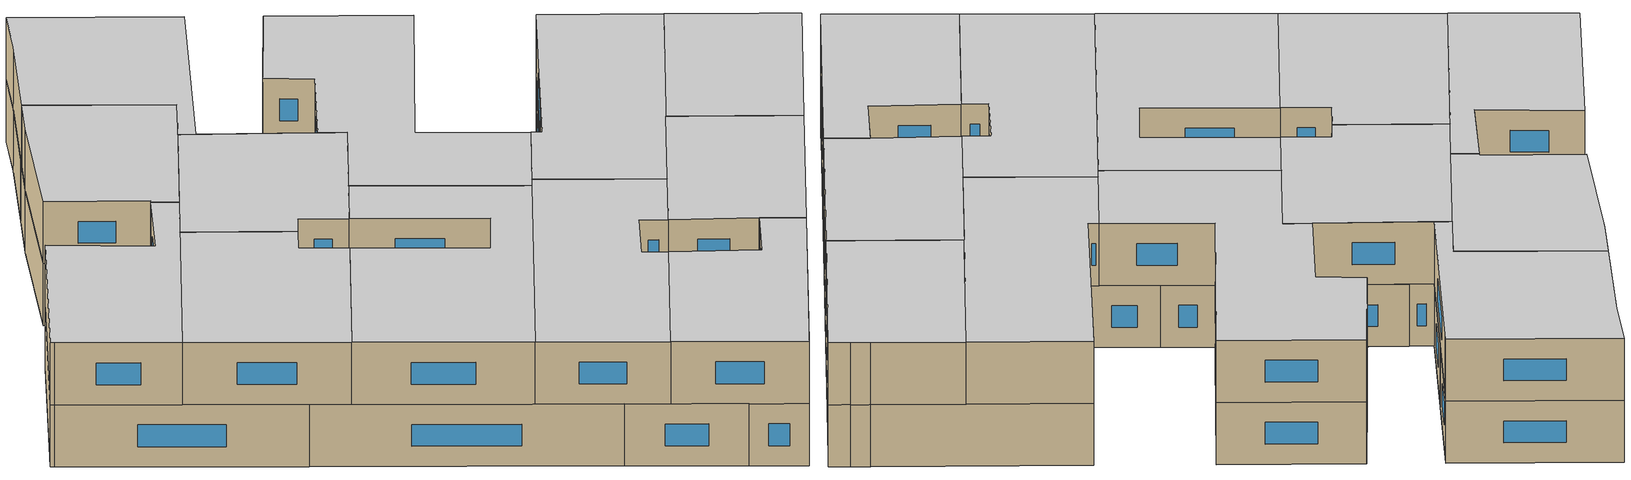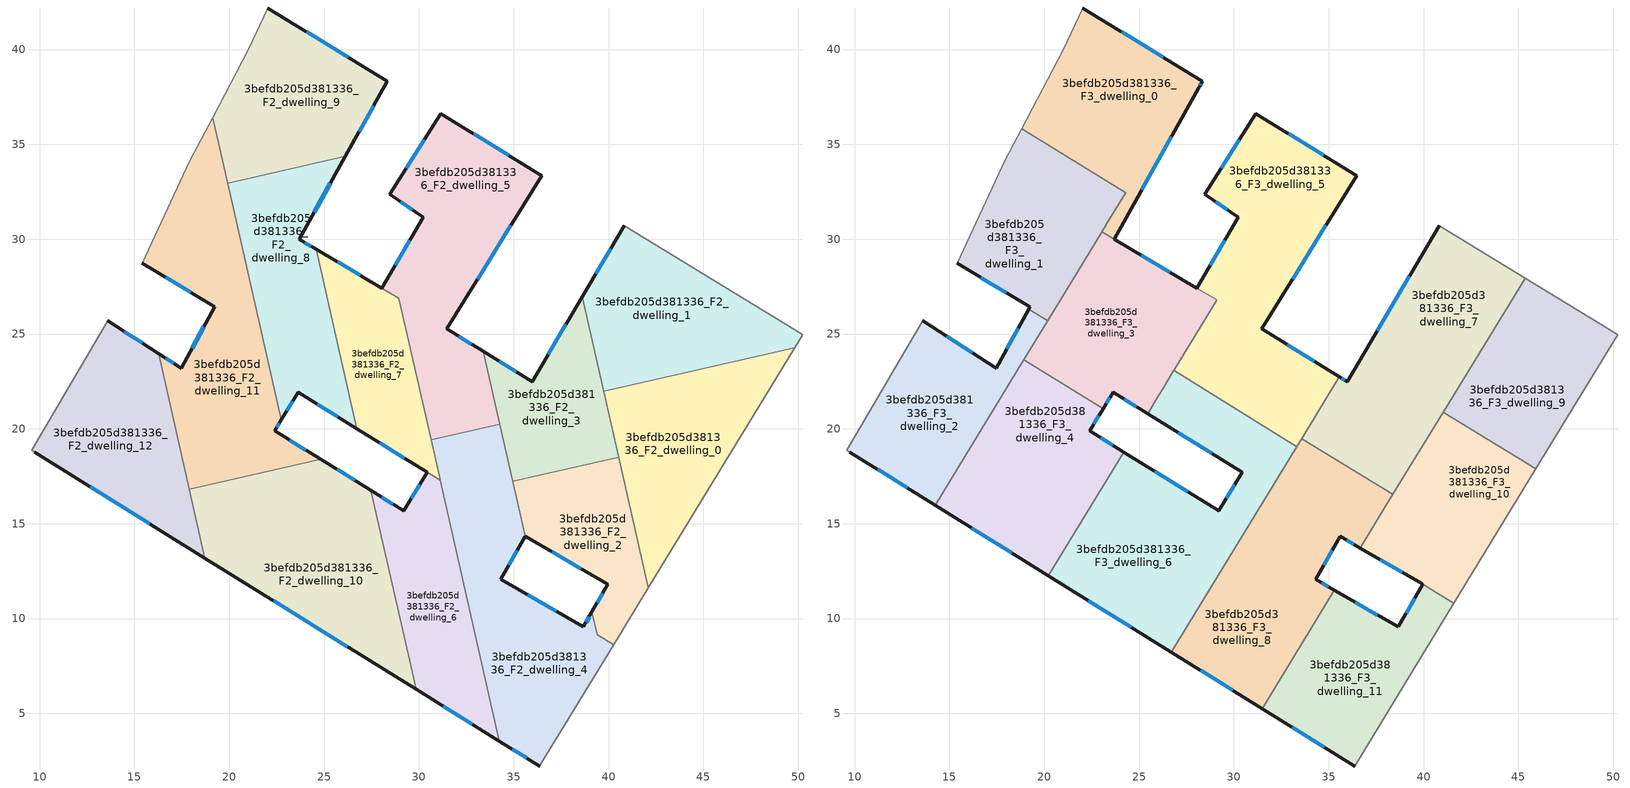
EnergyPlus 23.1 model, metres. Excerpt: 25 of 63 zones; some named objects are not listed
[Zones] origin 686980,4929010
3befdb205d381336_F2_dwelling_0
 floor to 3befdb205d381336_F1_dwelling_0 (EU_floor_Construction): 49.81,24.27 42.09,11.62 39.74,21.98 z6
 wall to 3befdb205d381336_F2_dwelling_1 (EU_wall_Construction): 49.81,24.27 39.74,21.98 z6:9
 wall adiabatic (EU_wall_Construction): 42.09,11.62 49.81,24.27 z6:9
 wall to 3befdb205d381336_F2_dwelling_2 (EU_wall_Construction): 40.53,18.52 42.09,11.62 z6:9
 wall to 3befdb205d381336_F2_dwelling_3 (EU_wall_Construction): 39.74,21.98 40.53,18.52 z6:9
3befdb205d381336_F2_dwelling_1
 floor to 3befdb205d381336_F1_dwelling_1 (EU_floor_Construction): 48.73,25.89 49.46,25.44 50.24,24.97 49.81,24.27 39.74,21.98 38.61,26.96 40.83,30.71 z6
 wall outside (EU_wall_Construction): 40.83,30.71 38.61,26.96 z6:9
 wall adiabatic (EU_wall_Construction): 49.81,24.27 50.24,24.97 49.46,25.44 48.73,25.89 40.83,30.71 z6:9
 wall to 3befdb205d381336_F2_dwelling_3 (EU_wall_Construction): 38.61,26.96 39.74,21.98 z6:9
 window (EU_Window_Construction): 40.11,29.49 39.33,28.18 z6.98:8.02
3befdb205d381336_F2_dwelling_10
 floor to 3befdb205d381336_F1_dwelling_10 (EU_floor_Construction): 27.47,16.75 29.85,6.28 18.72,13.19 17.89,16.82 24.82,18.39 z6
 wall outside (EU_wall_Construction): 18.72,13.19 29.85,6.28 / 27.47,16.75 24.82,18.39 z6:9
 wall to 3befdb205d381336_F2_dwelling_11 (EU_wall_Construction): 24.82,18.39 17.89,16.82 z6:9
 wall to 3befdb205d381336_F2_dwelling_6 (EU_wall_Construction): 29.85,6.28 27.47,16.75 z6:9
 wall to 3befdb205d381336_F2_dwelling_12 (EU_wall_Construction): 17.89,16.82 18.72,13.19 z6:9
 window (EU_Window_Construction): 22.34,10.94 26.23,8.53 / 26.61,17.29 25.68,17.86 z6.98:8.02
 ceiling adiabatic (EU_roof_Construction): 29.85,6.28 28.67,11.46 26.7,8.23 z9
3befdb205d381336_F2_dwelling_11
 floor to 3befdb205d381336_F1_dwelling_11 (EU_floor_Construction): 19.13,36.42 22.74,20.48 22.39,19.9 24.82,18.39 17.89,16.82 16.27,23.97 17.48,23.2 19.24,26.43 19.19,26.46 15.42,28.73 17.93,34.14 z6
 wall outside (EU_wall_Construction): 24.82,18.39 22.39,19.9 22.74,20.48 / 15.42,28.73 19.19,26.46 19.24,26.43 17.48,23.2 16.27,23.97 z6:9
 wall adiabatic (EU_wall_Construction): 19.13,36.42 17.93,34.14 15.42,28.73 z6:9
 wall to 3befdb205d381336_F2_dwelling_8 (EU_wall_Construction): 22.74,20.48 19.91,32.96 z6:9
 wall to 3befdb205d381336_F2_dwelling_12 (EU_wall_Construction): 16.27,23.97 17.89,16.82 z6:9
 wall to 3befdb205d381336_F2_dwelling_9 (EU_wall_Construction): 19.91,32.96 19.13,36.42 z6:9
 window (EU_Window_Construction): 24.03,18.88 23.18,19.41 / 17.09,23.45 16.66,23.72 / 18.67,25.38 18.05,24.25 / 16.65,27.99 17.96,27.2 / 22.5,20.09 22.63,20.29 z6.98:8.02
3befdb205d381336_F2_dwelling_12
 floor to 3befdb205d381336_F1_dwelling_12 (EU_floor_Construction): 16.27,23.97 18.72,13.19 9.75,18.77 9.58,18.88 13.6,25.69 z6
 wall outside (EU_wall_Construction): 16.27,23.97 13.6,25.69 / 9.75,18.77 18.72,13.19 z6:9
 wall adiabatic (EU_wall_Construction): 13.6,25.69 9.58,18.88 9.75,18.77 z6:9
 window (EU_Window_Construction): 15.4,24.53 14.47,25.13 / 12.67,16.96 15.8,15.01 z6.98:8.02
3befdb205d381336_F2_dwelling_2
 floor to 3befdb205d381336_F1_dwelling_2 (EU_floor_Construction): 40.53,18.52 42.09,11.62 40.27,8.63 39.4,9.14 39.12,10.36 39.96,11.82 35.6,14.33 34.94,17.25 z6
 wall outside (EU_wall_Construction): 35.6,14.33 39.96,11.82 39.12,10.36 z6:9
 wall to 3befdb205d381336_F2_dwelling_4 (EU_wall_Construction): 39.12,10.36 39.4,9.14 40.27,8.63 / 34.94,17.25 35.6,14.33 z6:9
 wall to 3befdb205d381336_F2_dwelling_3 (EU_wall_Construction): 40.53,18.52 34.94,17.25 z6:9
 wall adiabatic (EU_wall_Construction): 40.27,8.63 42.09,11.62 z6:9
 window (EU_Window_Construction): 39.68,11.34 39.39,10.83 / 37.02,13.51 38.54,12.63 z6.98:8.02
3befdb205d381336_F2_dwelling_3
 floor to 3befdb205d381336_F1_dwelling_3 (EU_floor_Construction): 38.61,26.96 40.53,18.52 34.94,17.25 33.38,24.08 35.97,22.49 z6
 wall outside (EU_wall_Construction): 38.61,26.96 35.97,22.49 33.38,24.08 z6:9
 wall to 3befdb205d381336_F2_dwelling_5 (EU_wall_Construction): 33.38,24.08 34.25,20.25 z6:9
 wall to 3befdb205d381336_F2_dwelling_4 (EU_wall_Construction): 34.25,20.25 34.94,17.25 z6:9
 window (EU_Window_Construction): 35.13,23.01 34.22,23.57 / 37.75,25.5 36.83,23.94 z6.98:8.02
3befdb205d381336_F2_dwelling_4
 floor to 3befdb205d381336_F1_dwelling_4 (EU_floor_Construction): 34.25,20.25 35.6,14.33 34.31,12.07 38.66,9.56 39.12,10.36 39.4,9.14 40.27,8.63 36.4,2.29 36.36,2.23 34.24,3.54 30.64,19.43 z6
 wall outside (EU_wall_Construction): 34.24,3.54 36.36,2.23 / 39.12,10.36 38.66,9.56 34.31,12.07 35.6,14.33 z6:9
 wall adiabatic (EU_wall_Construction): 36.36,2.23 36.4,2.29 40.27,8.63 z6:9
 wall to 3befdb205d381336_F2_dwelling_5 (EU_wall_Construction): 34.25,20.25 30.64,19.43 z6:9
 wall to 3befdb205d381336_F2_dwelling_6 (EU_wall_Construction): 31.12,17.3 34.24,3.54 z6:9
 wall to 3befdb205d381336_F2_dwelling_7 (EU_wall_Construction): 30.64,19.43 31.12,17.31 z6:9
 window (EU_Window_Construction): 34.93,3.12 35.67,2.66 / 34.73,12.8 35.18,13.59 / 37.24,10.37 35.72,11.25 / 38.97,10.1 38.81,9.82 z6.98:8.02
3befdb205d381336_F2_dwelling_5
 floor to 3befdb205d381336_F1_dwelling_5 (EU_floor_Construction): 36.48,33.36 31.47,25.27 33.38,24.08 34.25,20.25 30.64,19.43 28.94,26.89 28.05,27.42 30.24,31.15 28.45,32.36 31.15,36.62 z6
 wall outside (EU_wall_Construction): 33.38,24.08 31.47,25.27 36.48,33.36 31.15,36.62 28.45,32.36 30.24,31.15 28.05,27.42 z6:9
 wall to 3befdb205d381336_F2_dwelling_7 (EU_wall_Construction): 28.05,27.42 28.94,26.89 / 28.95,26.88 30.64,19.43 z6:9
 window (EU_Window_Construction): 29.03,31.96 29.66,31.54 / 30.27,35.23 29.33,33.74 / 34.74,34.42 32.88,35.56 / 33.1,27.9 34.85,30.73 / 32.76,24.47 32.09,24.88 / 29.53,29.93 28.76,28.63 z6.98:8.02
3befdb205d381336_F2_dwelling_6
 floor to 3befdb205d381336_F1_dwelling_6 (EU_floor_Construction): 31.12,17.3 34.24,3.54 29.85,6.28 27.47,16.75 29.19,15.69 30.45,17.72 z6
 wall outside (EU_wall_Construction): 30.45,17.72 29.19,15.69 27.47,16.75 / 29.85,6.28 34.24,3.54 z6:9
 wall to 3befdb205d381336_F2_dwelling_7 (EU_wall_Construction): 31.12,17.3 30.45,17.72 z6:9
 window (EU_Window_Construction): 28.63,16.04 28.03,16.41 / 30.04,17.06 29.6,16.35 / 31.28,5.39 32.81,4.43 z6.98:8.02
 ceiling adiabatic (EU_roof_Construction): 31.49,5.26 33.21,8.08 31.42,15.96 28.67,11.46 29.85,6.28 z9
3befdb205d381336_F2_dwelling_7
 floor to 3befdb205d381336_F1_dwelling_7 (EU_floor_Construction): 28.94,26.89 31.12,17.31 26.73,20.01 24.58,29.47 z6
 wall outside (EU_wall_Construction): 28.04,27.42 24.58,29.47 / 26.73,20.01 30.45,17.72 z6:9
 wall to 3befdb205d381336_F2_dwelling_8 (EU_wall_Construction): 24.58,29.47 26.73,20.01 z6:9
 window (EU_Window_Construction): 26.92,28.09 25.71,28.8 / 27.94,19.27 29.24,18.46 z6.98:8.02
3befdb205d381336_F2_dwelling_8
 floor to 3befdb205d381336_F1_dwelling_8 (EU_floor_Construction): 26.13,34.37 23.69,30 24.58,29.47 26.73,20.01 23.63,21.93 22.74,20.48 19.91,32.96 z6
 wall outside (EU_wall_Construction): 22.74,20.48 23.63,21.93 26.73,20.01 / 24.58,29.47 23.69,30 26.13,34.37 z6:9
 wall to 3befdb205d381336_F2_dwelling_9 (EU_wall_Construction): 26.13,34.37 19.91,32.96 z6:9
 window (EU_Window_Construction): 24.64,21.31 25.72,20.64 / 23.03,20.95 23.34,21.46 / 24.48,31.42 25.33,32.95 / 24.29,29.64 23.98,29.83 z6.98:8.02
3befdb205d381336_F2_dwelling_9
 floor to 3befdb205d381336_F1_dwelling_9 (EU_floor_Construction): 28.34,38.33 26.13,34.37 19.91,32.96 19.13,36.42 21.01,40 22.02,42.19 z6
 wall outside (EU_wall_Construction): 26.13,34.37 28.34,38.33 22.02,42.19 z6:9
 wall adiabatic (EU_wall_Construction): 22.02,42.19 21.01,40 19.13,36.42 z6:9
 window (EU_Window_Construction): 26.28,39.58 24.07,40.93 / 26.85,35.66 27.62,37.04 z6.98:8.02
3befdb205d381336_F3_dwelling_0
 floor to 3befdb205d381336_F2_dwelling_9 (EU_floor_Construction): 28.34,38.33 28.23,38.13 28.19,38.06 28.15,37.99 26.13,34.37 22.52,33.55 19.33,35.5 19.13,36.42 21.01,40 22.02,42.19 z9
 floor to 3befdb205d381336_F2_dwelling_8 (EU_floor_Construction): 26.13,34.37 23.69,30 23.04,30.38 23.27,30.77 23.28,30.78 24.31,32.46 22.52,33.55 z9
 floor to 3befdb205d381336_F2_dwelling_11 (EU_floor_Construction): 19.13,36.42 19.33,35.5 18.81,35.82 z9
 wall outside (EU_wall_Construction): 23.69,30 28.15,37.99 28.19,38.06 28.3,38.25 28.34,38.33 22.02,42.19 z9:12
 wall to 3befdb205d381336_F3_dwelling_1 (EU_wall_Construction): 18.81,35.82 24.31,32.46 23.28,30.78 23.27,30.77 23.04,30.38 z9:12
 wall adiabatic (EU_wall_Construction): 22.02,42.19 21.01,40 18.81,35.82 z9:12
 wall to 3befdb205d381336_F3_dwelling_3 (EU_wall_Construction): 23.04,30.38 23.69,30 z9:12
 window (EU_Window_Construction): 26.28,39.58 24.07,40.93 / 28.22,38.12 28.26,38.19 / 25.14,32.6 26.7,35.39 z9.98:11.02
 ceiling to 3befdb205d381336_F4_dwelling_0 (EU_floor_Construction): 23.69,30 28.15,37.99 28.19,38.06 28.3,38.25 28.34,38.33 22.02,42.19 21.01,40 18.81,35.82 24.31,32.46 23.28,30.78 23.27,30.77 23.04,30.38 z12
3befdb205d381336_F3_dwelling_1
 floor to 3befdb205d381336_F2_dwelling_11 (EU_floor_Construction): 19.33,35.5 21.19,27.35 20.18,25.7 19.18,26.32 19.24,26.43 19.19,26.46 15.42,28.73 17.93,34.14 18.81,35.82 z9
 floor to 3befdb205d381336_F2_dwelling_9 (EU_floor_Construction): 22.52,33.55 19.91,32.96 19.33,35.5 z9
 floor to 3befdb205d381336_F2_dwelling_8 (EU_floor_Construction): 24.31,32.46 21.19,27.35 19.91,32.96 22.52,33.55 z9
 wall outside (EU_wall_Construction): 15.42,28.73 19.24,26.43 19.18,26.32 z9:12
 wall adiabatic (EU_wall_Construction): 18.81,35.82 17.93,34.14 15.42,28.73 z9:12
 wall to 3befdb205d381336_F3_dwelling_2 (EU_wall_Construction): 19.18,26.32 20.18,25.7 z9:12
 wall to 3befdb205d381336_F3_dwelling_3 (EU_wall_Construction): 20.18,25.7 23.04,30.38 z9:12
 window (EU_Window_Construction): 16.66,27.98 18,27.18 z9.98:11.02
 ceiling to 3befdb205d381336_F4_dwelling_1 (EU_floor_Construction): 20.18,25.7 24.31,32.46 18.81,35.82 17.93,34.14 15.42,28.73 19.24,26.43 19.18,26.32 z12
3befdb205d381336_F3_dwelling_10
 floor to 3befdb205d381336_F2_dwelling_2 (EU_floor_Construction): 40.53,18.52 42.09,11.62 41.6,10.81 39.96,11.82 36.65,13.72 36.7,13.8 39.43,18.27 z9
 floor to 3befdb205d381336_F2_dwelling_0 (EU_floor_Construction): 45.92,17.89 42.09,11.62 40.27,19.65 41.02,20.88 z9
 floor to 3befdb205d381336_F2_dwelling_3 (EU_floor_Construction): 40.27,19.64 40.53,18.52 39.43,18.27 z9
 wall outside (EU_wall_Construction): 36.65,13.72 39.94,11.83 39.96,11.82 z9:12
 wall to 3befdb205d381336_F3_dwelling_9 (EU_wall_Construction): 45.92,17.89 41.02,20.88 z9:12
 wall adiabatic (EU_wall_Construction): 41.6,10.81 45.92,17.89 z9:12
 wall to 3befdb205d381336_F3_dwelling_11 (EU_wall_Construction): 39.96,11.82 41.6,10.81 z9:12
 wall to 3befdb205d381336_F3_dwelling_8 (EU_wall_Construction): 38.38,16.55 36.7,13.8 36.65,13.72 z9:12
 wall to 3befdb205d381336_F3_dwelling_7 (EU_wall_Construction): 41.02,20.88 38.38,16.55 z9:12
 window (EU_Window_Construction): 37.72,13.11 38.87,12.45 z9.98:11.02
 ceiling to 3befdb205d381336_F4_dwelling_10 (EU_floor_Construction): 41.6,10.81 45.92,17.89 41.02,20.88 36.7,13.8 36.65,13.72 39.94,11.83 39.96,11.82 z12
3befdb205d381336_F3_dwelling_11
 floor to 3befdb205d381336_F2_dwelling_4 (EU_floor_Construction): 39.12,10.36 39.4,9.14 40.27,8.63 36.36,2.23 34.24,3.54 33.21,8.08 35.3,11.5 38.66,9.56 z9
 floor to 3befdb205d381336_F2_dwelling_2 (EU_floor_Construction): 41.6,10.81 40.27,8.63 39.4,9.14 39.12,10.36 39.96,11.82 z9
 floor to 3befdb205d381336_F2_dwelling_6 (EU_floor_Construction): 33.21,8.08 34.24,3.54 31.49,5.26 z9
 wall outside (EU_wall_Construction): 39.96,11.82 38.66,9.56 35.3,11.5 / 31.49,5.26 36.36,2.23 z9:12
 wall adiabatic (EU_wall_Construction): 36.36,2.23 41.6,10.81 z9:12
 wall to 3befdb205d381336_F3_dwelling_8 (EU_wall_Construction): 35.3,11.5 31.49,5.26 z9:12
 window (EU_Window_Construction): 37.56,10.19 36.39,10.87 / 39.54,11.08 39.08,10.29 / 33.07,4.27 34.77,3.21 z9.98:11.02
 ceiling to 3befdb205d381336_F4_dwelling_11 (EU_floor_Construction): 36.36,2.23 41.6,10.81 39.96,11.82 38.66,9.56 35.3,11.5 31.49,5.26 z12
3befdb205d381336_F3_dwelling_2
 floor to 3befdb205d381336_F2_dwelling_12 (EU_floor_Construction): 16.27,23.97 17.04,20.57 14.24,15.98 9.75,18.77 9.58,18.88 13.6,25.69 z9
 floor to 3befdb205d381336_F2_dwelling_11 (EU_floor_Construction): 20.18,25.7 17.04,20.57 16.27,23.97 17.48,23.2 19.18,26.32 z9
 wall outside (EU_wall_Construction): 19.18,26.32 17.48,23.2 13.6,25.69 / 9.75,18.77 14.24,15.98 z9:12
 wall adiabatic (EU_wall_Construction): 13.6,25.69 9.58,18.88 9.75,18.77 z9:12
 wall to 3befdb205d381336_F3_dwelling_4 (EU_wall_Construction): 14.24,15.98 18.92,23.63 z9:12
 wall to 3befdb205d381336_F3_dwelling_3 (EU_wall_Construction): 18.92,23.63 20.18,25.7 z9:12
 window (EU_Window_Construction): 18.63,25.3 18.03,24.21 / 11.21,17.86 12.78,16.88 / 16.22,24.01 14.86,24.88 z9.98:11.02
 ceiling to 3befdb205d381336_F4_dwelling_2 (EU_floor_Construction): 14.24,15.98 20.18,25.7 19.18,26.32 17.48,23.2 13.6,25.69 9.58,18.88 9.75,18.77 z12
3befdb205d381336_F3_dwelling_3
 floor to 3befdb205d381336_F2_dwelling_8 (EU_floor_Construction): 24.58,29.46 26.25,22.13 25.44,20.81 23.63,21.93 23.11,21.07 22.53,21.43 21.19,27.35 23.04,30.38 z9
 floor to 3befdb205d381336_F2_dwelling_7 (EU_floor_Construction): 28.21,27.32 28.94,26.88 29,26.64 26.25,22.13 24.58,29.46 z9
 floor to 3befdb205d381336_F2_dwelling_5 (EU_floor_Construction): 28.94,26.89 28.63,27.07 29.1,26.8 29,26.64 z9
 floor to 3befdb205d381336_F2_dwelling_11 (EU_floor_Construction): 21.19,27.35 22.53,21.43 18.92,23.63 z9
 wall outside (EU_wall_Construction): 23.11,21.07 23.63,21.93 25.44,20.81 / 28.04,27.42 23.69,30 z9:12
 wall to 3befdb205d381336_F3_dwelling_4 (EU_wall_Construction): 18.92,23.63 23.11,21.07 z9:12
 wall to 3befdb205d381336_F3_dwelling_5 (EU_wall_Construction): 29.1,26.8 28.05,27.42 / 26.83,23.09 26.86,23.13 29.1,26.79 z9:12
 wall to 3befdb205d381336_F3_dwelling_6 (EU_wall_Construction): 25.44,20.81 26.04,21.78 26.26,22.15 26.83,23.09 z9:12
 window (EU_Window_Construction): 24.22,21.56 24.85,21.17 / 23.28,21.35 23.46,21.65 / 26.63,28.26 25.1,29.16 z9.98:11.02
 ceiling to 3befdb205d381336_F4_dwelling_3 (EU_floor_Construction): 25.44,20.81 29.1,26.8 28.04,27.42 23.04,30.38 18.92,23.63 23.11,21.07 23.63,21.93 z12
3befdb205d381336_F3_dwelling_4
 floor to 3befdb205d381336_F2_dwelling_11 (EU_floor_Construction): 22.53,21.43 22.74,20.48 22.39,19.9 24.2,18.77 23.83,18.17 17.89,16.82 17.04,20.57 18.92,23.63 z9
 floor to 3befdb205d381336_F2_dwelling_10 (EU_floor_Construction): 23.83,18.17 20.22,12.26 18.72,13.19 17.89,16.82 z9
 floor to 3befdb205d381336_F2_dwelling_8 (EU_floor_Construction): 23.11,21.07 22.74,20.48 22.53,21.43 z9
 floor to 3befdb205d381336_F2_dwelling_12 (EU_floor_Construction): 17.04,20.57 18.72,13.19 14.24,15.98 z9
 wall outside (EU_wall_Construction): 24.2,18.78 22.39,19.9 23.11,21.07 / 14.24,15.98 20.22,12.26 z9:12
 wall to 3befdb205d381336_F3_dwelling_6 (EU_wall_Construction): 20.22,12.26 24.2,18.78 z9:12
 window (EU_Window_Construction): 23.61,19.14 22.98,19.53 / 16.19,14.77 18.28,13.47 / 22.62,20.28 22.87,20.69 z9.98:11.02
 ceiling to 3befdb205d381336_F4_dwelling_4 (EU_floor_Construction): 20.22,12.26 24.2,18.78 22.39,19.9 23.11,21.07 18.92,23.63 14.24,15.98 z12
3befdb205d381336_F3_dwelling_5
 floor to 3befdb205d381336_F2_dwelling_3 (EU_floor_Construction): 35.56,22.74 34.2,20.5 33.38,24.08 z9
 floor to 3befdb205d381336_F2_dwelling_5 (EU_floor_Construction): 36.48,33.36 31.47,25.27 33.38,24.08 34.2,20.5 34,20.19 32.18,19.78 30.29,20.94 29,26.64 29.1,26.8 28.05,27.42 30.24,31.15 28.45,32.36 31.15,36.62 z9
 floor to 3befdb205d381336_F2_dwelling_7 (EU_floor_Construction): 29,26.64 30.29,20.94 26.83,23.09 26.86,23.13 z9
 floor to 3befdb205d381336_F2_dwelling_4 (EU_floor_Construction): 34,20.19 33.35,19.11 33.32,19.07 32.18,19.78 z9
 wall outside (EU_wall_Construction): 35.56,22.74 31.47,25.27 36.48,33.36 31.15,36.62 28.45,32.36 30.24,31.15 28.05,27.42 z9:12
 wall to 3befdb205d381336_F3_dwelling_6 (EU_wall_Construction): 26.83,23.09 33.32,19.07 z9:12
 wall to 3befdb205d381336_F3_dwelling_7 (EU_wall_Construction): 33.57,19.48 35.56,22.74 z9:12
 wall to 3befdb205d381336_F3_dwelling_8 (EU_wall_Construction): 33.32,19.07 33.35,19.11 33.57,19.48 z9:12
 window (EU_Window_Construction): 29.53,29.93 28.76,28.63 / 29.03,31.96 29.66,31.54 / 30.27,35.23 29.33,33.74 / 34.74,34.42 32.88,35.56 / 33.1,27.9 34.85,30.73 / 34.23,23.56 32.8,24.45 z9.98:11.02
 ceiling to 3befdb205d381336_F4_dwelling_5 (EU_floor_Construction): 33.35,19.11 35.56,22.74 31.47,25.27 36.48,33.36 31.15,36.62 28.45,32.36 30.24,31.15 28.05,27.42 29.1,26.8 26.86,23.13 26.83,23.09 33.32,19.07 z12
3befdb205d381336_F3_dwelling_6
 floor to 3befdb205d381336_F2_dwelling_10 (EU_floor_Construction): 27.47,16.75 28.67,11.46 26.7,8.23 20.22,12.26 23.83,18.17 24.82,18.39 z9
 floor to 3befdb205d381336_F2_dwelling_6 (EU_floor_Construction): 31.12,17.3 31.42,15.96 28.67,11.46 27.47,16.75 29.19,15.69 30.45,17.72 z9
 floor to 3befdb205d381336_F2_dwelling_4 (EU_floor_Construction): 33.32,19.07 31.42,15.96 30.64,19.43 32.18,19.78 z9
 floor to 3befdb205d381336_F2_dwelling_11 (EU_floor_Construction): 24.82,18.39 23.83,18.17 24.2,18.77 z9
 floor to 3befdb205d381336_F2_dwelling_8 (EU_floor_Construction): 26.25,22.13 26.73,20.01 25.44,20.81 26.04,21.78 z9
 floor to 3befdb205d381336_F2_dwelling_5 (EU_floor_Construction): 32.18,19.78 30.64,19.43 30.29,20.94 z9
 floor to 3befdb205d381336_F2_dwelling_7 (EU_floor_Construction): 30.29,20.94 31.12,17.3 26.73,20.01 26.25,22.13 26.26,22.15 26.83,23.09 z9
 wall outside (EU_wall_Construction): 25.44,20.81 30.45,17.72 29.19,15.69 24.2,18.78 / 20.22,12.26 26.7,8.23 z9:12
 wall to 3befdb205d381336_F3_dwelling_8 (EU_wall_Construction): 26.7,8.23 33.32,19.07 z9:12
 window (EU_Window_Construction): 27.07,19.8 28.82,18.72 / 22.33,10.95 24.59,9.54 / 27.57,16.69 25.82,17.77 / 30.04,17.06 29.6,16.35 z9.98:11.02
 ceiling to 3befdb205d381336_F4_dwelling_6 (EU_floor_Construction): 26.7,8.23 33.32,19.07 26.83,23.09 26.26,22.15 26.04,21.78 25.44,20.81 30.45,17.72 29.19,15.69 24.2,18.78 20.22,12.26 z12
3befdb205d381336_F3_dwelling_7
 floor to 3befdb205d381336_F2_dwelling_1 (EU_floor_Construction): 45.34,27.95 42.01,22.5 39.74,21.98 38.61,26.96 40.83,30.71 z9
 floor to 3befdb205d381336_F2_dwelling_3 (EU_floor_Construction): 38.61,26.96 40.27,19.64 39.43,18.27 36.61,17.63 34.56,18.88 34.2,20.5 35.56,22.74 35.97,22.49 z9
 floor to 3befdb205d381336_F2_dwelling_0 (EU_floor_Construction): 42.01,22.5 40.27,19.65 39.74,21.98 z9
 floor to 3befdb205d381336_F2_dwelling_2 (EU_floor_Construction): 39.43,18.27 38.38,16.55 36.61,17.63 z9
 floor to 3befdb205d381336_F2_dwelling_4 (EU_floor_Construction): 34.25,20.25 34.56,18.88 33.57,19.48 34,20.19 z9
 floor to 3befdb205d381336_F2_dwelling_5 (EU_floor_Construction): 34.2,20.5 34.25,20.25 34,20.19 z9
 wall outside (EU_wall_Construction): 40.83,30.71 35.97,22.49 35.56,22.74 z9:12
 wall adiabatic (EU_wall_Construction): 45.34,27.95 40.83,30.71 z9:12
 wall to 3befdb205d381336_F3_dwelling_8 (EU_wall_Construction): 33.57,19.49 38.38,16.55 z9:12
 wall to 3befdb205d381336_F3_dwelling_9 (EU_wall_Construction): 41.02,20.88 45.34,27.95 z9:12
 window (EU_Window_Construction): 35.84,22.57 35.69,22.66 / 39.25,28.03 37.55,25.16 z9.98:11.02
 ceiling to 3befdb205d381336_F4_dwelling_7 (EU_floor_Construction): 38.38,16.55 45.34,27.95 40.83,30.71 35.97,22.49 35.56,22.74 33.57,19.49 z12
3befdb205d381336_F3_dwelling_8
 floor to 3befdb205d381336_F2_dwelling_2 (EU_floor_Construction): 38.38,16.55 36.65,13.72 35.6,14.33 34.94,17.25 36.61,17.63 z9
 floor to 3befdb205d381336_F2_dwelling_3 (EU_floor_Construction): 36.61,17.63 34.94,17.25 34.56,18.88 z9
 floor to 3befdb205d381336_F2_dwelling_4 (EU_floor_Construction): 34.56,18.88 35.6,14.33 34.31,12.07 35.3,11.5 33.21,8.08 31.42,15.96 33.32,19.07 33.35,19.11 33.57,19.48 z9
 floor adiabatic (EU_floor_Construction): 31.42,15.96 33.21,8.08 31.49,5.26 26.7,8.23 z9
 wall outside (EU_wall_Construction): 35.3,11.5 34.31,12.07 35.6,14.33 36.65,13.72 / 26.7,8.23 31.49,5.26 z9:12
 window (EU_Window_Construction): 35.94,14.13 36.31,13.92 / 34.73,12.8 35.18,13.59 / 34.97,11.68 34.63,11.88 / 28.26,7.26 29.93,6.22 z9.98:11.02
 ceiling to 3befdb205d381336_F4_dwelling_8 (EU_floor_Construction): 31.49,5.26 35.3,11.5 34.31,12.07 35.6,14.33 36.65,13.72 38.38,16.55 33.57,19.49 26.7,8.23 z12
3befdb205d381336_F3_dwelling_9
 floor to 3befdb205d381336_F2_dwelling_0 (EU_floor_Construction): 49.81,24.27 45.92,17.89 41.02,20.88 42.01,22.5 z9
 floor to 3befdb205d381336_F2_dwelling_1 (EU_floor_Construction): 48.73,25.89 49.46,25.44 50.24,24.97 49.81,24.27 42.01,22.5 45.34,27.95 z9
 wall adiabatic (EU_wall_Construction): 45.92,17.89 50.24,24.97 49.46,25.44 48.73,25.89 45.34,27.95 z9:12
 ceiling to 3befdb205d381336_F4_dwelling_9 (EU_floor_Construction): 45.92,17.89 50.24,24.97 49.46,25.44 48.73,25.89 45.34,27.95 41.02,20.88 z12
[Building]
EU S2 Campaign: North Axis=0; Terrain=City; Solar Distribution=FullExterior
[Site:Location]
Bologna: Latitude=44.5; Longitude=11.25; Time Zone=1; Elevation=37
[SizingPeriod:WeatherFileDays]
AnnualSizingPeriod: Begin Month=1; Begin Day of Month=1; End Month=12; End Day of Month=31; Day of Week for Start Day=Monday; Use Weather File Daylight Saving Period=No; Use Weather File Rain and Snow Indicators=No
[MATERIAL]
EU_InternalMass_Material: Roughness=MediumRough; Thickness=0.1; Conductivity=1; Density=1800; Specific Heat=900; Thermal Absorptance=0.9; Solar Absorptance=0.7; Visible Absorptance=0.7
[MATERIAL:NOMASS] Roughness=MediumRough; Thermal Absorptance=0.9; Solar Absorptance=0.7; Visible Absorptance=0.7
Name | Thermal Resistance
EU_wall_NoMass | 0.905828
EU_roof_NoMass | 0.37593
EU_floor_NoMass | 0.67114
[WINDOWMATERIAL:SIMPLEGLAZINGSYSTEM]
EU_Window_SimpleGlazing: UFactor=4.52486; Solar Heat Gain Coefficient=0.85; Visible Transmittance=0.85
[CONSTRUCTION]
EU_wall_Construction: EU_wall_NoMass
EU_roof_Construction: EU_roof_NoMass
EU_floor_Construction: EU_floor_NoMass
EU_Window_Construction: EU_Window_SimpleGlazing
EU_InternalMass_Construction: EU_InternalMass_Material
[ZONE] Type=1; Multiplier=1; Ceiling Height=autocalculate; Floor Area=autocalculate; Part of Total Floor Area=Yes
Name | Volume
3befdb205d381336_F2_dwelling_0 | 164.604
3befdb205d381336_F3_dwelling_0 | 158.933
3befdb205d381336_F2_dwelling_1 | 164.585
3befdb205d381336_F3_dwelling_1 | 142.671
3befdb205d381336_F2_dwelling_10 | 225.538
3befdb205d381336_F3_dwelling_10 | 143.204
3befdb205d381336_F2_dwelling_11 | 225.544
3befdb205d381336_F3_dwelling_11 | 142.096
3befdb205d381336_F2_dwelling_12 | 164.606
3befdb205d381336_F2_dwelling_2 | 109.5
3befdb205d381336_F3_dwelling_2 | 142.677
3befdb205d381336_F2_dwelling_3 | 111.107
3befdb205d381336_F3_dwelling_3 | 161.689
3befdb205d381336_F2_dwelling_4 | 213.85
3befdb205d381336_F3_dwelling_4 | 181.255
3befdb205d381336_F2_dwelling_5 | 213.943
3befdb205d381336_F3_dwelling_5 | 248.171
3befdb205d381336_F2_dwelling_6 | 132.834
3befdb205d381336_F3_dwelling_6 | 248.467
3befdb205d381336_F2_dwelling_7 | 107.8
3befdb205d381336_F3_dwelling_7 | 214
3befdb205d381336_F2_dwelling_8 | 152.958
3befdb205d381336_F3_dwelling_8 | 213.979
3befdb205d381336_F2_dwelling_9 | 152.963
3befdb205d381336_F3_dwelling_9 | 142.659
[INTERNALMASS] Construction=EU_InternalMass_Construction
Name | Zone or ZoneList | Surface Area
3befdb205d381336_F2_dwelling_0_EU_InternalMass | 3befdb205d381336_F2_dwelling_0 | 54.8675
3befdb205d381336_F2_dwelling_1_EU_InternalMass | 3befdb205d381336_F2_dwelling_1 | 54.8622
3befdb205d381336_F2_dwelling_2_EU_InternalMass | 3befdb205d381336_F2_dwelling_2 | 36.5001
3befdb205d381336_F2_dwelling_3_EU_InternalMass | 3befdb205d381336_F2_dwelling_3 | 37.036
3befdb205d381336_F2_dwelling_4_EU_InternalMass | 3befdb205d381336_F2_dwelling_4 | 71.2829
3befdb205d381336_F2_dwelling_5_EU_InternalMass | 3befdb205d381336_F2_dwelling_5 | 71.3154
3befdb205d381336_F2_dwelling_6_EU_InternalMass | 3befdb205d381336_F2_dwelling_6 | 44.2763
3befdb205d381336_F2_dwelling_7_EU_InternalMass | 3befdb205d381336_F2_dwelling_7 | 35.9464
3befdb205d381336_F2_dwelling_8_EU_InternalMass | 3befdb205d381336_F2_dwelling_8 | 50.9862
3befdb205d381336_F2_dwelling_9_EU_InternalMass | 3befdb205d381336_F2_dwelling_9 | 50.9874
3befdb205d381336_F2_dwelling_10_EU_InternalMass | 3befdb205d381336_F2_dwelling_10 | 75.1799
3befdb205d381336_F2_dwelling_11_EU_InternalMass | 3befdb205d381336_F2_dwelling_11 | 75.1817
3befdb205d381336_F2_dwelling_12_EU_InternalMass | 3befdb205d381336_F2_dwelling_12 | 54.8683
3befdb205d381336_F3_dwelling_0_EU_InternalMass | 3befdb205d381336_F3_dwelling_0 | 52.973
3befdb205d381336_F3_dwelling_1_EU_InternalMass | 3befdb205d381336_F3_dwelling_1 | 47.557
3befdb205d381336_F3_dwelling_2_EU_InternalMass | 3befdb205d381336_F3_dwelling_2 | 47.5588
3befdb205d381336_F3_dwelling_3_EU_InternalMass | 3befdb205d381336_F3_dwelling_3 | 53.9169
3befdb205d381336_F3_dwelling_4_EU_InternalMass | 3befdb205d381336_F3_dwelling_4 | 60.419
3befdb205d381336_F3_dwelling_5_EU_InternalMass | 3befdb205d381336_F3_dwelling_5 | 82.7206
3befdb205d381336_F3_dwelling_6_EU_InternalMass | 3befdb205d381336_F3_dwelling_6 | 82.8199
3befdb205d381336_F3_dwelling_7_EU_InternalMass | 3befdb205d381336_F3_dwelling_7 | 71.333
3befdb205d381336_F3_dwelling_8_EU_InternalMass | 3befdb205d381336_F3_dwelling_8 | 71.3268
3befdb205d381336_F3_dwelling_9_EU_InternalMass | 3befdb205d381336_F3_dwelling_9 | 47.5533
3befdb205d381336_F3_dwelling_10_EU_InternalMass | 3befdb205d381336_F3_dwelling_10 | 47.7353
3befdb205d381336_F3_dwelling_11_EU_InternalMass | 3befdb205d381336_F3_dwelling_11 | 47.3651
[OTHEREQUIPMENT] Fuel Type=Electricity; Design Level Calculation Method=Watts/Area; Power per Zone Floor Area=1; Fraction Latent=0; Fraction Radiant=0; Fraction Lost=0; Carbon Dioxide Generation Rate=0; EndUse Subcategory=EU_Step8_InternalGains
Name | Zone or ZoneList or Space or SpaceList | Schedule
EU_Step8_InternalGain_3befdb205d381336_F2_dwelling_0_f000 | 3befdb205d381336_F2_dwelling_0 | EU_Step8_GainSchedule_3befdb205d381336_F2_dwelling_0_f000
EU_Step8_InternalGain_3befdb205d381336_F2_dwelling_1_f000 | 3befdb205d381336_F2_dwelling_1 | EU_Step8_GainSchedule_3befdb205d381336_F2_dwelling_1_f000
EU_Step8_InternalGain_3befdb205d381336_F2_dwelling_2_f000 | 3befdb205d381336_F2_dwelling_2 | EU_Step8_GainSchedule_3befdb205d381336_F2_dwelling_2_f000
EU_Step8_InternalGain_3befdb205d381336_F2_dwelling_3_f000 | 3befdb205d381336_F2_dwelling_3 | EU_Step8_GainSchedule_3befdb205d381336_F2_dwelling_3_f000
EU_Step8_InternalGain_3befdb205d381336_F2_dwelling_4_f000 | 3befdb205d381336_F2_dwelling_4 | EU_Step8_GainSchedule_3befdb205d381336_F2_dwelling_4_f000
EU_Step8_InternalGain_3befdb205d381336_F2_dwelling_5_f000 | 3befdb205d381336_F2_dwelling_5 | EU_Step8_GainSchedule_3befdb205d381336_F2_dwelling_5_f000
EU_Step8_InternalGain_3befdb205d381336_F2_dwelling_6_f000 | 3befdb205d381336_F2_dwelling_6 | EU_Step8_GainSchedule_3befdb205d381336_F2_dwelling_6_f000
EU_Step8_InternalGain_3befdb205d381336_F2_dwelling_7_f000 | 3befdb205d381336_F2_dwelling_7 | EU_Step8_GainSchedule_3befdb205d381336_F2_dwelling_7_f000
EU_Step8_InternalGain_3befdb205d381336_F2_dwelling_8_f000 | 3befdb205d381336_F2_dwelling_8 | EU_Step8_GainSchedule_3befdb205d381336_F2_dwelling_8_f000
EU_Step8_InternalGain_3befdb205d381336_F2_dwelling_9_f000 | 3befdb205d381336_F2_dwelling_9 | EU_Step8_GainSchedule_3befdb205d381336_F2_dwelling_9_f000
EU_Step8_InternalGain_3befdb205d381336_F2_dwelling_10_f000 | 3befdb205d381336_F2_dwelling_10 | EU_Step8_GainSchedule_3befdb205d381336_F2_dwelling_10_f000
EU_Step8_InternalGain_3befdb205d381336_F2_dwelling_11_f000 | 3befdb205d381336_F2_dwelling_11 | EU_Step8_GainSchedule_3befdb205d381336_F2_dwelling_11_f000
EU_Step8_InternalGain_3befdb205d381336_F2_dwelling_12_f000 | 3befdb205d381336_F2_dwelling_12 | EU_Step8_GainSchedule_3befdb205d381336_F2_dwelling_12_f000
EU_Step8_InternalGain_3befdb205d381336_F3_dwelling_0_f000 | 3befdb205d381336_F3_dwelling_0 | EU_Step8_GainSchedule_3befdb205d381336_F3_dwelling_0_f000
EU_Step8_InternalGain_3befdb205d381336_F3_dwelling_1_f000 | 3befdb205d381336_F3_dwelling_1 | EU_Step8_GainSchedule_3befdb205d381336_F3_dwelling_1_f000
EU_Step8_InternalGain_3befdb205d381336_F3_dwelling_2_f000 | 3befdb205d381336_F3_dwelling_2 | EU_Step8_GainSchedule_3befdb205d381336_F3_dwelling_2_f000
EU_Step8_InternalGain_3befdb205d381336_F3_dwelling_3_f000 | 3befdb205d381336_F3_dwelling_3 | EU_Step8_GainSchedule_3befdb205d381336_F3_dwelling_3_f000
EU_Step8_InternalGain_3befdb205d381336_F3_dwelling_4_f000 | 3befdb205d381336_F3_dwelling_4 | EU_Step8_GainSchedule_3befdb205d381336_F3_dwelling_4_f000
EU_Step8_InternalGain_3befdb205d381336_F3_dwelling_5_f000 | 3befdb205d381336_F3_dwelling_5 | EU_Step8_GainSchedule_3befdb205d381336_F3_dwelling_5_f000
EU_Step8_InternalGain_3befdb205d381336_F3_dwelling_6_f000 | 3befdb205d381336_F3_dwelling_6 | EU_Step8_GainSchedule_3befdb205d381336_F3_dwelling_6_f000
EU_Step8_InternalGain_3befdb205d381336_F3_dwelling_7_f000 | 3befdb205d381336_F3_dwelling_7 | EU_Step8_GainSchedule_3befdb205d381336_F3_dwelling_7_f000
EU_Step8_InternalGain_3befdb205d381336_F3_dwelling_8_f000 | 3befdb205d381336_F3_dwelling_8 | EU_Step8_GainSchedule_3befdb205d381336_F3_dwelling_8_f000
EU_Step8_InternalGain_3befdb205d381336_F3_dwelling_9_f000 | 3befdb205d381336_F3_dwelling_9 | EU_Step8_GainSchedule_3befdb205d381336_F3_dwelling_9_f000
EU_Step8_InternalGain_3befdb205d381336_F3_dwelling_10_f000 | 3befdb205d381336_F3_dwelling_10 | EU_Step8_GainSchedule_3befdb205d381336_F3_dwelling_10_f000
EU_Step8_InternalGain_3befdb205d381336_F3_dwelling_11_f000 | 3befdb205d381336_F3_dwelling_11 | EU_Step8_GainSchedule_3befdb205d381336_F3_dwelling_11_f000
[ZONEVENTILATION:DESIGNFLOWRATE] Schedule=EU_AlwaysOn; Design Flow Rate Calculation Method=AirChanges/Hour; Air Changes per Hour=0.73129; Ventilation Type=Natural; Fan Pressure Rise=0; Fan Total Efficiency=1; Constant Term Coefficient=1; Temperature Term Coefficient=0; Velocity Term Coefficient=0; Velocity Squared Term Coefficient=0; Minimum Indoor Temperature=-100; Maximum Indoor Temperature=100; Delta Temperature=-100; Minimum Outdoor Temperature=-100; Maximum Outdoor Temperature=100; Maximum Wind Speed=40
Name | Zone or ZoneList or Space or SpaceList
EU_ConstantAir_3befdb205d381336_F2_dwelling_0 | 3befdb205d381336_F2_dwelling_0
EU_ConstantAir_3befdb205d381336_F2_dwelling_1 | 3befdb205d381336_F2_dwelling_1
EU_ConstantAir_3befdb205d381336_F2_dwelling_2 | 3befdb205d381336_F2_dwelling_2
EU_ConstantAir_3befdb205d381336_F2_dwelling_3 | 3befdb205d381336_F2_dwelling_3
EU_ConstantAir_3befdb205d381336_F2_dwelling_4 | 3befdb205d381336_F2_dwelling_4
EU_ConstantAir_3befdb205d381336_F2_dwelling_5 | 3befdb205d381336_F2_dwelling_5
EU_ConstantAir_3befdb205d381336_F2_dwelling_6 | 3befdb205d381336_F2_dwelling_6
EU_ConstantAir_3befdb205d381336_F2_dwelling_7 | 3befdb205d381336_F2_dwelling_7
EU_ConstantAir_3befdb205d381336_F2_dwelling_8 | 3befdb205d381336_F2_dwelling_8
EU_ConstantAir_3befdb205d381336_F2_dwelling_9 | 3befdb205d381336_F2_dwelling_9
EU_ConstantAir_3befdb205d381336_F2_dwelling_10 | 3befdb205d381336_F2_dwelling_10
EU_ConstantAir_3befdb205d381336_F2_dwelling_11 | 3befdb205d381336_F2_dwelling_11
EU_ConstantAir_3befdb205d381336_F2_dwelling_12 | 3befdb205d381336_F2_dwelling_12
EU_ConstantAir_3befdb205d381336_F3_dwelling_0 | 3befdb205d381336_F3_dwelling_0
EU_ConstantAir_3befdb205d381336_F3_dwelling_1 | 3befdb205d381336_F3_dwelling_1
EU_ConstantAir_3befdb205d381336_F3_dwelling_2 | 3befdb205d381336_F3_dwelling_2
EU_ConstantAir_3befdb205d381336_F3_dwelling_3 | 3befdb205d381336_F3_dwelling_3
EU_ConstantAir_3befdb205d381336_F3_dwelling_4 | 3befdb205d381336_F3_dwelling_4
EU_ConstantAir_3befdb205d381336_F3_dwelling_5 | 3befdb205d381336_F3_dwelling_5
EU_ConstantAir_3befdb205d381336_F3_dwelling_6 | 3befdb205d381336_F3_dwelling_6
EU_ConstantAir_3befdb205d381336_F3_dwelling_7 | 3befdb205d381336_F3_dwelling_7
EU_ConstantAir_3befdb205d381336_F3_dwelling_8 | 3befdb205d381336_F3_dwelling_8
EU_ConstantAir_3befdb205d381336_F3_dwelling_9 | 3befdb205d381336_F3_dwelling_9
EU_ConstantAir_3befdb205d381336_F3_dwelling_10 | 3befdb205d381336_F3_dwelling_10
EU_ConstantAir_3befdb205d381336_F3_dwelling_11 | 3befdb205d381336_F3_dwelling_11
[HVACTEMPLATE:ZONE:IDEALLOADSAIRSYSTEM] System Availability Schedule=EU_AlwaysOn; Maximum Heating Supply Air Temperature=50; Minimum Cooling Supply Air Temperature=13; Maximum Heating Supply Air Humidity Ratio=0.0156; Minimum Cooling Supply Air Humidity Ratio=0.0077; Heating Limit=NoLimit; Cooling Limit=NoLimit; Heating Availability Schedule=EU_AlwaysOn; Cooling Availability Schedule=EU_CoolingOff; Dehumidification Control Type=ConstantSensibleHeatRatio; Cooling Sensible Heat Ratio=0.7; Dehumidification Setpoint=60; Humidification Control Type=None; Humidification Setpoint=30; Outdoor Air Method=None; Outdoor Air Flow Rate per Person=0.00944; Outdoor Air Flow Rate per Zone Floor Area=0; Outdoor Air Flow Rate per Zone=0; Demand Controlled Ventilation Type=None; Outdoor Air Economizer Type=NoEconomizer; Heat Recovery Type=None; Sensible Heat Recovery Effectiveness=0.7; Latent Heat Recovery Effectiveness=0.65
Name | Template Thermostat
3befdb205d381336_F2_dwelling_0 | EU_HeatOnly_3befdb205d381336_F2_dwelling_0
3befdb205d381336_F2_dwelling_1 | EU_HeatOnly_3befdb205d381336_F2_dwelling_1
3befdb205d381336_F2_dwelling_2 | EU_HeatOnly_3befdb205d381336_F2_dwelling_2
3befdb205d381336_F2_dwelling_3 | EU_HeatOnly_3befdb205d381336_F2_dwelling_3
3befdb205d381336_F2_dwelling_4 | EU_HeatOnly_3befdb205d381336_F2_dwelling_4
3befdb205d381336_F2_dwelling_5 | EU_HeatOnly_3befdb205d381336_F2_dwelling_5
3befdb205d381336_F2_dwelling_6 | EU_HeatOnly_3befdb205d381336_F2_dwelling_6
3befdb205d381336_F2_dwelling_7 | EU_HeatOnly_3befdb205d381336_F2_dwelling_7
3befdb205d381336_F2_dwelling_8 | EU_HeatOnly_3befdb205d381336_F2_dwelling_8
3befdb205d381336_F2_dwelling_9 | EU_HeatOnly_3befdb205d381336_F2_dwelling_9
3befdb205d381336_F2_dwelling_10 | EU_HeatOnly_3befdb205d381336_F2_dwelling_10
3befdb205d381336_F2_dwelling_11 | EU_HeatOnly_3befdb205d381336_F2_dwelling_11
3befdb205d381336_F2_dwelling_12 | EU_HeatOnly_3befdb205d381336_F2_dwelling_12
3befdb205d381336_F3_dwelling_0 | EU_HeatOnly_3befdb205d381336_F3_dwelling_0
3befdb205d381336_F3_dwelling_1 | EU_HeatOnly_3befdb205d381336_F3_dwelling_1
3befdb205d381336_F3_dwelling_2 | EU_HeatOnly_3befdb205d381336_F3_dwelling_2
3befdb205d381336_F3_dwelling_3 | EU_HeatOnly_3befdb205d381336_F3_dwelling_3
3befdb205d381336_F3_dwelling_4 | EU_HeatOnly_3befdb205d381336_F3_dwelling_4
3befdb205d381336_F3_dwelling_5 | EU_HeatOnly_3befdb205d381336_F3_dwelling_5
3befdb205d381336_F3_dwelling_6 | EU_HeatOnly_3befdb205d381336_F3_dwelling_6
3befdb205d381336_F3_dwelling_7 | EU_HeatOnly_3befdb205d381336_F3_dwelling_7
3befdb205d381336_F3_dwelling_8 | EU_HeatOnly_3befdb205d381336_F3_dwelling_8
3befdb205d381336_F3_dwelling_9 | EU_HeatOnly_3befdb205d381336_F3_dwelling_9
3befdb205d381336_F3_dwelling_10 | EU_HeatOnly_3befdb205d381336_F3_dwelling_10
3befdb205d381336_F3_dwelling_11 | EU_HeatOnly_3befdb205d381336_F3_dwelling_11
[SIZING:ZONE] Zone Cooling Design Supply Air Temperature Input Method=SupplyAirTemperature; Zone Cooling Design Supply Air Temperature=13; Zone Heating Design Supply Air Temperature Input Method=SupplyAirTemperature; Zone Heating Design Supply Air Temperature=50; Zone Cooling Design Supply Air Humidity Ratio=0.008; Zone Heating Design Supply Air Humidity Ratio=0.008; Cooling Design Air Flow Method=DesignDay; Cooling Design Air Flow Rate=0; Cooling Minimum Air Flow per Zone Floor Area=0.000762; Cooling Minimum Air Flow=0; Cooling Minimum Air Flow Fraction=0.2; Heating Design Air Flow Method=DesignDay; Heating Design Air Flow Rate=0; Heating Maximum Air Flow per Zone Floor Area=0.002032; Heating Maximum Air Flow=0.141576; Heating Maximum Air Flow Fraction=0.3; Account for Dedicated Outdoor Air System=No; Dedicated Outdoor Air System Control Strategy=NeutralSupplyAir; Dedicated Outdoor Air Low Setpoint Temperature for Design=autosize; Dedicated Outdoor Air High Setpoint Temperature for Design=autosize; Zone Load Sizing Method=Sensible Load Only No Latent Load; Zone Latent Cooling Design Supply Air Humidity Ratio Input Method=HumidityRatioDifference; Zone Cooling Design Supply Air Humidity Ratio Difference=0.005; Zone Latent Heating Design Supply Air Humidity Ratio Input Method=HumidityRatioDifference; Zone Humidification Design Supply Air Humidity Ratio Difference=0.005
3befdb205d381336_F2_dwelling_0; 3befdb205d381336_F2_dwelling_1; 3befdb205d381336_F2_dwelling_2; 3befdb205d381336_F2_dwelling_3; 3befdb205d381336_F2_dwelling_4; 3befdb205d381336_F2_dwelling_5; 3befdb205d381336_F2_dwelling_6; 3befdb205d381336_F2_dwelling_7; 3befdb205d381336_F2_dwelling_8; 3befdb205d381336_F2_dwelling_9; 3befdb205d381336_F2_dwelling_10; 3befdb205d381336_F2_dwelling_11; 3befdb205d381336_F2_dwelling_12; 3befdb205d381336_F3_dwelling_0; 3befdb205d381336_F3_dwelling_1; 3befdb205d381336_F3_dwelling_2; 3befdb205d381336_F3_dwelling_3; 3befdb205d381336_F3_dwelling_4; 3befdb205d381336_F3_dwelling_5; 3befdb205d381336_F3_dwelling_6; 3befdb205d381336_F3_dwelling_7; 3befdb205d381336_F3_dwelling_8; 3befdb205d381336_F3_dwelling_9; 3befdb205d381336_F3_dwelling_10; 3befdb205d381336_F3_dwelling_11
[SCHEDULE:CONSTANT]
Name | Hourly Value
EU_AlwaysOn | 1
EU_CoolingOff | 0
[SCHEDULE:FILE] Column Number=1; Rows to Skip at Top=0; Number of Hours of Data=8760; Column Separator=Comma; Interpolate to Timestep=No; Minutes per Item=60; Adjust Schedule for Daylight Savings=Yes
Name | File
EU_Step8_GainSchedule_3befdb205d381336_F2_dwelling_0_f000 | ../../schedules/3befdb205d381336/3befdb205d381336_F2_dwelling_0_f000_gain.csv
EU_Step8_GainSchedule_3befdb205d381336_F2_dwelling_1_f000 | ../../schedules/3befdb205d381336/3befdb205d381336_F2_dwelling_1_f000_gain.csv
EU_Step8_GainSchedule_3befdb205d381336_F2_dwelling_2_f000 | ../../schedules/3befdb205d381336/3befdb205d381336_F2_dwelling_2_f000_gain.csv
EU_Step8_GainSchedule_3befdb205d381336_F2_dwelling_3_f000 | ../../schedules/3befdb205d381336/3befdb205d381336_F2_dwelling_3_f000_gain.csv
EU_Step8_GainSchedule_3befdb205d381336_F2_dwelling_4_f000 | ../../schedules/3befdb205d381336/3befdb205d381336_F2_dwelling_4_f000_gain.csv
EU_Step8_GainSchedule_3befdb205d381336_F2_dwelling_5_f000 | ../../schedules/3befdb205d381336/3befdb205d381336_F2_dwelling_5_f000_gain.csv
EU_Step8_GainSchedule_3befdb205d381336_F2_dwelling_6_f000 | ../../schedules/3befdb205d381336/3befdb205d381336_F2_dwelling_6_f000_gain.csv
EU_Step8_GainSchedule_3befdb205d381336_F2_dwelling_7_f000 | ../../schedules/3befdb205d381336/3befdb205d381336_F2_dwelling_7_f000_gain.csv
EU_Step8_GainSchedule_3befdb205d381336_F2_dwelling_8_f000 | ../../schedules/3befdb205d381336/3befdb205d381336_F2_dwelling_8_f000_gain.csv
EU_Step8_GainSchedule_3befdb205d381336_F2_dwelling_9_f000 | ../../schedules/3befdb205d381336/3befdb205d381336_F2_dwelling_9_f000_gain.csv
EU_Step8_GainSchedule_3befdb205d381336_F2_dwelling_10_f000 | ../../schedules/3befdb205d381336/3befdb205d381336_F2_dwelling_10_f000_gain.csv
EU_Step8_GainSchedule_3befdb205d381336_F2_dwelling_11_f000 | ../../schedules/3befdb205d381336/3befdb205d381336_F2_dwelling_11_f000_gain.csv
EU_Step8_GainSchedule_3befdb205d381336_F2_dwelling_12_f000 | ../../schedules/3befdb205d381336/3befdb205d381336_F2_dwelling_12_f000_gain.csv
EU_Step8_GainSchedule_3befdb205d381336_F3_dwelling_0_f000 | ../../schedules/3befdb205d381336/3befdb205d381336_F3_dwelling_0_f000_gain.csv
EU_Step8_GainSchedule_3befdb205d381336_F3_dwelling_1_f000 | ../../schedules/3befdb205d381336/3befdb205d381336_F3_dwelling_1_f000_gain.csv
EU_Step8_GainSchedule_3befdb205d381336_F3_dwelling_2_f000 | ../../schedules/3befdb205d381336/3befdb205d381336_F3_dwelling_2_f000_gain.csv
EU_Step8_GainSchedule_3befdb205d381336_F3_dwelling_3_f000 | ../../schedules/3befdb205d381336/3befdb205d381336_F3_dwelling_3_f000_gain.csv
EU_Step8_GainSchedule_3befdb205d381336_F3_dwelling_4_f000 | ../../schedules/3befdb205d381336/3befdb205d381336_F3_dwelling_4_f000_gain.csv
EU_Step8_GainSchedule_3befdb205d381336_F3_dwelling_5_f000 | ../../schedules/3befdb205d381336/3befdb205d381336_F3_dwelling_5_f000_gain.csv
EU_Step8_GainSchedule_3befdb205d381336_F3_dwelling_6_f000 | ../../schedules/3befdb205d381336/3befdb205d381336_F3_dwelling_6_f000_gain.csv
EU_Step8_GainSchedule_3befdb205d381336_F3_dwelling_7_f000 | ../../schedules/3befdb205d381336/3befdb205d381336_F3_dwelling_7_f000_gain.csv
EU_Step8_GainSchedule_3befdb205d381336_F3_dwelling_8_f000 | ../../schedules/3befdb205d381336/3befdb205d381336_F3_dwelling_8_f000_gain.csv
EU_Step8_GainSchedule_3befdb205d381336_F3_dwelling_9_f000 | ../../schedules/3befdb205d381336/3befdb205d381336_F3_dwelling_9_f000_gain.csv
EU_Step8_GainSchedule_3befdb205d381336_F3_dwelling_10_f000 | ../../schedules/3befdb205d381336/3befdb205d381336_F3_dwelling_10_f000_gain.csv
EU_Step8_GainSchedule_3befdb205d381336_F3_dwelling_11_f000 | ../../schedules/3befdb205d381336/3befdb205d381336_F3_dwelling_11_f000_gain.csv
